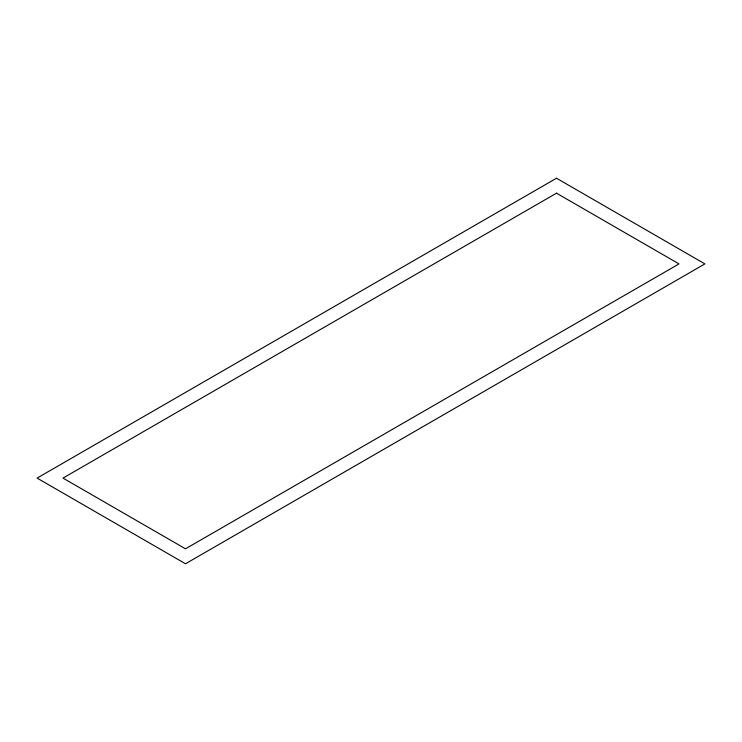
<?xml version="1.0" encoding="UTF-8"?>
<svg xmlns="http://www.w3.org/2000/svg" width="742" height="742" viewBox="0 0 742 742"><rect width="100%" height="100%" fill="white"/><g stroke="black" fill="none" stroke-linecap="round" stroke-linejoin="round"><path stroke-width="1.11" d="M556.5 178.228L37.1 478.098L185.5 563.772L704.9 263.902L556.5 178.228M556.5 193.18L62.996 478.098L185.5 548.82L679.004 263.902L556.5 193.18"/></g></svg>
